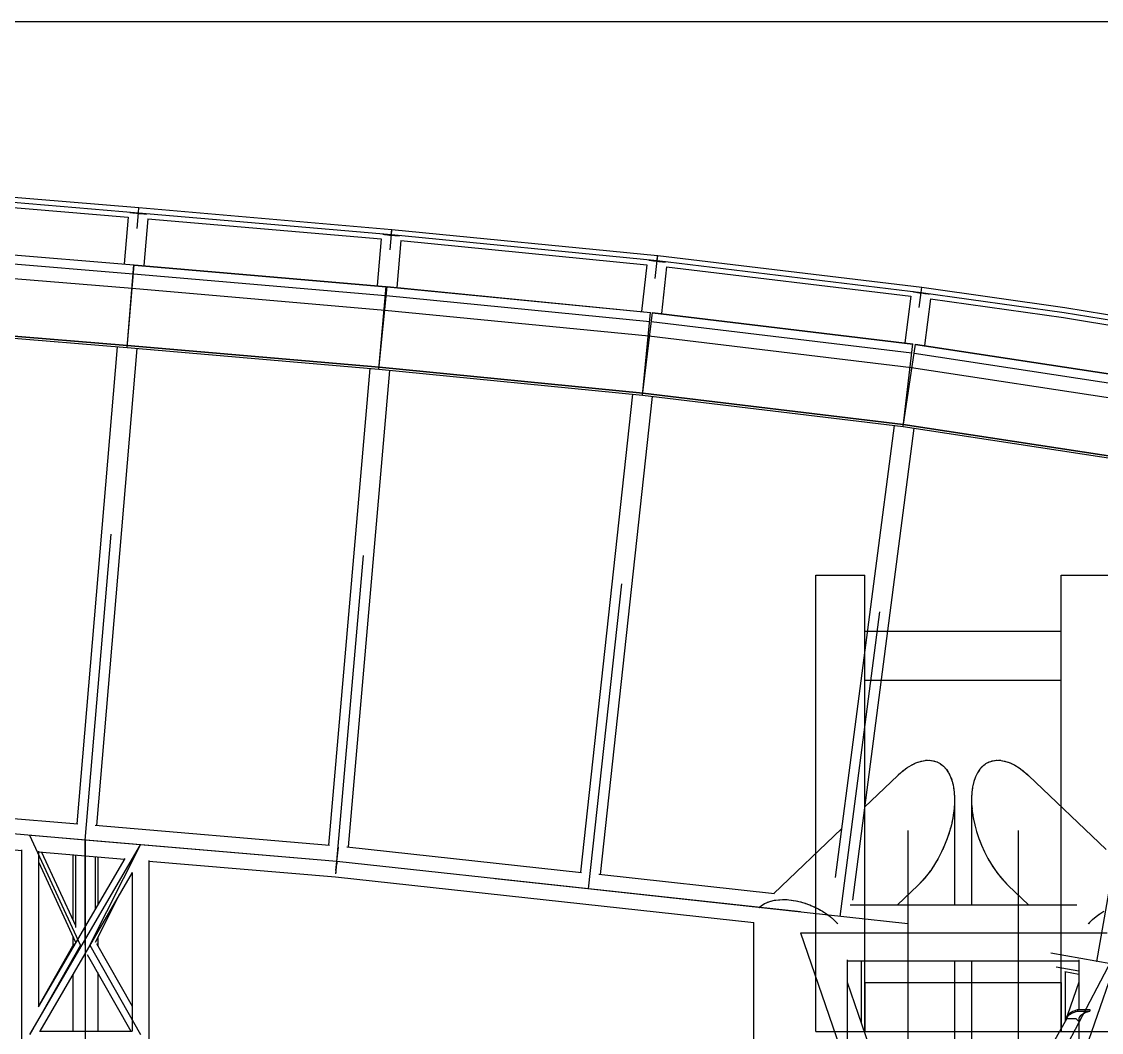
# Model space of a CAD drawing. Header units: millimetres. Extents: x 150209.93 to 150215.05, y 136675.65 to 136679.93.
# Drawn here: x 150213.2547 to 150213.6065, y 136679.6047 to 136679.934 of the extents above; entities that cross this region are included whole.
import ezdxf

# ---------------------------------------------------------------- set-up
doc = ezdxf.new("R2010")
doc.units = ezdxf.units.MM
doc.header["$LTSCALE"] = 0.25
for name, pattern in [('CENTER', [50.8, 31.75, -6.35, 6.35, -6.35]), ('HIDDEN', [9.525, 6.35, -3.175]), ('XKITLINE00', [0])]:
    doc.linetypes.add(name, pattern=pattern)

# ---------------------------------------------------------------- blocks, each defined once
blk = doc.blocks.new('çatıı')
at = {"color": 8, "linetype": 'CENTER'}
for p, q in [((21408.3, 21238.4), (21821.7, 21204)), ((21735, 20182), (21821.7, 21204)), ((21821.7, 21204), (22233.7, 21168.4)), ((22145, 20147.3), (22233.7, 21168.4)), ((22233.7, 21168.4), (22666.7, 21126)), ((21398.3, 21115.3), (21811.3, 21080.9)), ((22555, 20102.6), (22666.7, 21126)), ((22666.7, 21126), (23097, 21074.3)), ((21735, 20182), (21811.3, 21080.9)), ((21811.3, 21080.9), (22223, 21045.4)), ((22965, 20057.8), (23097, 21074.3)), ((23097, 21074.3), (23329.7, 21041.4)), ((22145, 20147.3), (22223, 21045.4)), ((22223, 21045.4), (22653.3, 21003.2)), ((23329.7, 21041.4), (23561.5, 21003.4)), ((21803.4, 20987.7), (21390.7, 21022)), ((22555, 20102.5), (22653.3, 21003.2)), ((22653.3, 21003.2), (23081.1, 20951.8)), ((23382.7, 19984.5), (23561.5, 21003.4)), ((22213.8, 20952.3), (21803.4, 20987.7)), ((22643.2, 20910.2), (22213.8, 20952.3)), ((22965, 20057.8), (23081.1, 20951.8)), ((23081.1, 20951.8), (23540.2, 20881.8)), ((23067.7, 20859.1), (22643.2, 20910.2)), ((23382.7, 19984.5), (23540.2, 20881.8)), ((23524, 20789.5), (23067.7, 20859.1)), ((21735, 20182), (21325, 20216.8)), ((22145, 20147.3), (21325, 20216.8)), ((22145, 20147.3), (21325, 20216.8)), ((23075, 20197.8), (23075, 18543.8)), ((23255, 20197.8), (23255, 18543.8)), ((21645, 19215.5), (21645, 20189.7)), ((21727.5, 20010.8), (21645, 20189.7)), ((21735, 20182), (21735, 19133.8)), ((22145, 20147.3), (21735, 20182)), ((21735, 20010.8), (21735, 20182)), ((21645, 19865.3), (21825, 20174.4)), ((21742.5, 20010.8), (21825, 20174.4)), ((21825, 19215.5), (21825, 20174.4)), ((23075, 20045.8), (22145, 20147.3)), ((22555, 20102.6), (22145, 20147.3)), ((22900, 20064.9), (22145, 20147.3)), ((22900, 20064.9), (22555, 20102.6)), ((23430, 20031), (22900, 19020.3)), ((22900, 20031), (23075, 19525.6)), ((22900, 20031), (23430, 20031)), ((23430, 20031), (23255, 19525.6)), ((21727.5, 20010.8), (21645, 19865.3)), ((21742.5, 20010.8), (21825, 19865.3)), ((23800.5, 19911.3), (23255, 20007)), ((23800.5, 19911.3), (23255, 20007))]:
    blk.add_line(p, q, dxfattribs=at)
at = {"color": 8, "linetype": 'XKITLINE00'}
for p, q in [((21409, 21246.8), (21822.4, 21212.4)), ((21423.7, 21228.7), (21804.9, 21197)), ((21804.9, 21197), (21798.4, 21120.7)), ((21807.9, 21204.6), (21808.3, 21204.6)), ((21808.3, 21204.6), (21810.3, 21204.3)), ((21808.6, 21204.6), (21808.7, 21204.6)), ((21808.7, 21204.6), (21810.6, 21204.3)), ((21810.3, 21204.3), (21812.7, 21203.9)), ((21810.6, 21204.3), (21813, 21203.9)), ((21812.7, 21203.9), (21815.5, 21203.6)), ((21813, 21203.9), (21815.7, 21203.6)), ((21815.5, 21203.6), (21818.5, 21203.3)), ((21815.7, 21203.6), (21818.6, 21203.3)), ((21818.5, 21203.3), (21821.6, 21203)), ((21818.6, 21203.3), (21821.6, 21203)), ((21821.7, 21204), (21821.6, 21203)), ((21821.7, 21204), (21821.6, 21203)), ((21821.6, 21203), (21824.7, 21202.8)), ((21821.6, 21203), (21824.6, 21202.8)), ((21821.7, 21204), (21822.4, 21212.4)), ((21821.7, 21204), (21822.4, 21212.4)), ((21822.4, 21212.4), (22234.5, 21176.8)), ((21824.6, 21202.8), (21827.6, 21202.6)), ((21824.7, 21202.8), (21827.8, 21202.6)), ((21827.6, 21202.6), (21830.3, 21202.5)), ((21827.8, 21202.6), (21830.6, 21202.4)), ((21830.3, 21202.5), (21832.6, 21202.4)), ((21830.6, 21202.4), (21833, 21202.3)), ((21832.6, 21202.4), (21834.6, 21202.4)), ((21833, 21202.3), (21835, 21202.3)), ((21834.6, 21202.4), (21834.7, 21202.4)), ((21835, 21202.3), (21835.4, 21202.3)), ((21837.1, 21194.2), (21830.6, 21117.9)), ((21837, 21194.3), (22217, 21161.5)), ((22216.9, 21161.5), (22210.3, 21085.2)), ((22220, 21169.1), (22220.3, 21169)), ((22220.3, 21169), (22222.3, 21168.7)), ((22220.6, 21169.1), (22220.8, 21169)), ((22220.8, 21169), (22222.7, 21168.7)), ((22222.3, 21168.7), (22224.7, 21168.4)), ((22222.7, 21168.7), (22225, 21168.4)), ((22224.7, 21168.4), (22227.5, 21168)), ((22225, 21168.4), (22227.7, 21168.1)), ((22227.5, 21168), (22230.5, 21167.7)), ((22227.7, 21168.1), (22230.6, 21167.7)), ((22230.5, 21167.7), (22233.6, 21167.4)), ((22230.6, 21167.7), (22233.7, 21167.5)), ((22233.6, 21167.5), (22234.6, 21176.8)), ((22233.6, 21167.4), (22236.8, 21167.2)), ((22233.7, 21167.5), (22234.5, 21176.8)), ((22233.7, 21167.5), (22236.7, 21167.2)), ((22234.6, 21176.8), (22667.5, 21134.4)), ((22236.7, 21167.2), (22239.6, 21167)), ((22236.8, 21167.2), (22239.8, 21167)), ((22239.6, 21167), (22242.3, 21166.9)), ((22239.8, 21167), (22242.6, 21166.8)), ((22242.3, 21166.9), (22244.7, 21166.8)), ((22242.6, 21166.8), (22245.1, 21166.7)), ((22244.7, 21166.8), (22246.6, 21166.8)), ((22245.1, 21166.7), (22247.1, 21166.7)), ((22246.6, 21166.8), (22246.8, 21166.8)), ((22247.1, 21166.7), (22247.4, 21166.7)), ((21401.6, 21153.7), (21814.3, 21119.3)), ((21401.6, 21153.2), (21814.3, 21118.9)), ((22249.1, 21158.5), (22242.5, 21082.2)), ((22249, 21158.5), (22649.8, 21119.2)), ((21400.4, 21138.9), (21813.1, 21104.5)), ((22653, 21127), (22653.3, 21126.9)), ((22653.3, 21126.9), (22655.3, 21126.5)), ((22653.6, 21126.9), (22653.7, 21126.9)), ((22653.7, 21126.9), (22655.7, 21126.5)), ((22655.3, 21126.5), (22657.7, 21126.1)), ((22655.7, 21126.5), (22658, 21126.1)), ((22666.6, 21125), (22667.5, 21134.4)), ((22666.6, 21125), (22667.7, 21134.3)), ((22667.7, 21134.3), (23098, 21082.6)), ((21803.1, 20984.3), (21814.3, 21119.3)), ((21803.1, 20984.3), (21814.7, 21119.3)), ((21814.7, 21119.3), (22225.2, 21083.9)), ((21814.7, 21118.8), (22225.1, 21083.4)), ((22649.7, 21119.2), (22641.4, 21043.1)), ((22657.7, 21126.1), (22660.5, 21125.7)), ((22658, 21126.1), (22660.7, 21125.8)), ((22660.5, 21125.7), (22663.5, 21125.4)), ((22660.7, 21125.8), (22663.6, 21125.4)), ((22663.5, 21125.4), (22666.6, 21125)), ((22663.6, 21125.4), (22666.6, 21125)), ((22665.8, 21118.8), (22665.8, 21118.8)), ((22666, 21120.1), (22666, 21120.1)), ((22666, 21118.8), (22666, 21118.8)), ((22666.1, 21120.1), (22666.1, 21120.1)), ((22666.2, 21121.8), (22666.2, 21121.8)), ((22666.3, 21121.8), (22666.3, 21121.8)), ((22666.6, 21125), (22669.7, 21124.7)), ((22666.6, 21125), (22669.6, 21124.7)), ((22669.6, 21124.7), (22672.5, 21124.5)), ((22669.7, 21124.7), (22672.7, 21124.4)), ((22672.5, 21124.5), (22675.2, 21124.3)), ((22672.7, 21124.4), (22675.5, 21124.2)), ((22681.8, 21115.7), (22673.5, 21039.6)), ((22675.2, 21124.3), (22677.6, 21124.1)), ((22675.5, 21124.2), (22678, 21124.1)), ((22677.6, 21124.1), (22679.5, 21124.1)), ((22678, 21124.1), (22680, 21124)), ((22679.5, 21124.1), (22679.7, 21124.1)), ((22680, 21124), (22680.3, 21124)), ((22681.8, 21115.7), (23080, 21067.9)), ((21813.4, 21104.5), (22223.9, 21069.1)), ((22213.5, 20948.9), (22225.2, 21083.9)), ((22213.5, 20948.9), (22226.7, 21083.7)), ((22226.7, 21083.7), (22656, 21041.6)), ((22226.7, 21083.2), (22656, 21041.2)), ((23083.3, 21075.5), (23083.6, 21075.5)), ((23083.6, 21075.5), (23085.6, 21075)), ((23083.9, 21075.5), (23084.1, 21075.4)), ((23084.1, 21075.4), (23086, 21075)), ((23085.6, 21075), (23088, 21074.6)), ((23086, 21075), (23088.3, 21074.6)), ((23088, 21074.6), (23090.8, 21074.1)), ((23088.3, 21074.6), (23091, 21074.2)), ((23090.8, 21074.1), (23093.8, 21073.7)), ((23091, 21074.2), (23093.9, 21073.7)), ((23093.8, 21073.7), (23096.9, 21073.3)), ((23093.9, 21073.7), (23096.9, 21073.3)), ((23097, 21074.3), (23096.9, 21073.3)), ((23097, 21074.3), (23096.9, 21073.3)), ((23097, 21074.3), (23098.1, 21082.6)), ((23097, 21074.3), (23098, 21082.6)), ((23098.1, 21082.6), (23330.9, 21049.7)), ((22225.3, 21068.9), (22654.6, 21026.9)), ((23079.9, 21067.9), (23070, 20991.9)), ((23096.2, 21067.1), (23096.2, 21067.1)), ((23096.9, 21073.3), (23100, 21072.9)), ((23096.9, 21073.3), (23099.9, 21072.9)), ((23099.9, 21072.9), (23102.8, 21072.6)), ((23100, 21072.9), (23103, 21072.6)), ((23111.9, 21063.7), (23102, 20987.5)), ((23102.8, 21072.6), (23105.5, 21072.4)), ((23103, 21072.6), (23105.8, 21072.3)), ((23105.5, 21072.4), (23107.9, 21072.2)), ((23105.8, 21072.3), (23108.3, 21072.1)), ((23107.9, 21072.2), (23109.8, 21072.1)), ((23108.3, 21072.1), (23110.3, 21072)), ((23109.8, 21072.1), (23110, 21072.1)), ((23110.3, 21072), (23110.6, 21072)), ((23111.9, 21063.7), (23328.4, 21033.1)), ((22642.8, 20906.8), (22656, 21041.6)), ((22642.8, 20906.8), (22658.9, 21041.3)), ((22658.9, 21041.3), (23083.4, 20990.3)), ((22658.9, 21040.9), (23083.4, 20989.8)), ((23330.9, 21049.7), (23563, 21011.7)), ((21390.7, 21022), (21803.4, 20987.7)), ((22657.1, 21026.6), (23081.7, 20975.6)), ((23328.4, 21033.1), (23544.2, 20997.7)), ((21390.4, 21018.8), (21803.1, 20984.5)), ((21390.4, 21018.7), (21803.1, 20984.3)), ((21787, 20985.7), (21721.1, 20208.7)), ((21787, 20985.7), (21721.1, 20208.7)), ((21803.4, 20987.7), (22213.8, 20952.3)), ((22652.4, 20996), (22652.4, 20996)), ((22652.6, 20997.3), (22652.6, 20997.3)), ((22652.6, 20996), (22652.6, 20996)), ((22652.7, 20997.3), (22652.7, 20997.3)), ((23067.2, 20855.9), (23087.6, 20989.7)), ((23067.3, 20855.9), (23083.4, 20990.3)), ((23087.5, 20989.3), (23543.9, 20919.6)), ((23087.6, 20989.7), (23543.9, 20920.1)), ((21819.1, 20982.9), (21753.2, 20206)), ((21819.1, 20982.9), (21753.2, 20206)), ((21803.1, 20984.5), (21803.1, 20984.5)), ((21803.1, 20984.5), (22213.5, 20949)), ((21803.1, 20984.5), (21803.1, 20984.5)), ((21803.1, 20984.3), (22213.5, 20948.9)), ((23085.4, 20975.1), (23541.7, 20905.4)), ((22213.8, 20952.3), (22643.2, 20910.2)), ((22198.6, 20950.2), (22131.1, 20174)), ((22198.6, 20950.2), (22131.2, 20174)), ((22230.7, 20947.2), (22163.2, 20170.9)), ((22230.7, 20947.2), (22163.3, 20170.8)), ((22213.5, 20949), (22642.8, 20907)), ((22213.5, 20949), (22213.5, 20949)), ((22213.5, 20948.9), (22642.8, 20906.8)), ((22626.7, 20908.4), (22541.7, 20129.6)), ((22626.7, 20908.4), (22541.7, 20129.6)), ((22658.8, 20904.9), (22573.8, 20126.1)), ((22658.8, 20904.9), (22573.8, 20126.1)), ((22642.8, 20907), (23067.2, 20855.9)), ((22642.8, 20906.9), (22642.8, 20906.9)), ((22642.8, 20906.8), (23067.3, 20855.8)), ((22643.2, 20910.2), (23067.7, 20859.1)), ((23052.6, 20857.6), (22956.9, 20121.1)), ((23084.6, 20853.1), (22984.7, 20083.9)), ((23067.2, 20855.9), (23067.2, 20855.8)), ((23067.2, 20855.9), (23523.4, 20786.3)), ((23067.2, 20855.9), (23067.3, 20855.9)), ((23067.2, 20855.8), (23523.5, 20786.2)), ((23067.3, 20855.9), (23067.3, 20855.8)), ((23067.7, 20859.1), (23524, 20789.5)), ((23066, 20294), (23073.5, 20299.6)), ((23073.5, 20299.6), (23080.9, 20304.2)), ((23074.2, 20300), (23075, 20300.6)), ((23075, 20300.6), (23078.2, 20302.5)), ((23080.9, 20304.2), (23088.3, 20307.8)), ((23081.6, 20304.5), (23082.5, 20305)), ((23082.5, 20305), (23085.7, 20306.5)), ((23088.3, 20307.8), (23095.6, 20310.3)), ((23089, 20308), (23089.9, 20308.4)), ((23089.9, 20308.4), (23093, 20309.4)), ((23095.6, 20310.3), (23102.7, 20311.8)), ((23096.3, 20310.5), (23097.1, 20310.7)), ((23097.1, 20310.7), (23100.2, 20311.3)), ((23102.7, 20311.8), (23109.5, 20312.1)), ((23103.4, 20311.8), (23104.2, 20312)), ((23104.2, 20312), (23107.1, 20312)), ((23109.5, 20312.1), (23116, 20311.4)), ((23110.1, 20312.1), (23110.9, 20312.1)), ((23110.9, 20312.1), (23113.7, 20311.6)), ((23116, 20311.4), (23122.1, 20309.5)), ((23116.6, 20311.2), (23117.3, 20311.1)), ((23117.3, 20311.1), (23120, 20310.2)), ((23122.1, 20309.5), (23127.8, 20306.6)), ((23122.7, 20309.3), (23123.3, 20309)), ((23123.3, 20309), (23125.8, 20307.7)), ((23127.8, 20306.6), (23132.9, 20302.6)), ((23128.3, 20306.2), (23128.9, 20305.9)), ((23128.9, 20305.9), (23131.1, 20304.1)), ((23132.9, 20302.6), (23137.5, 20297.7)), ((23133.3, 20302.2), (23133.9, 20301.7)), ((23133.9, 20301.7), (23135.8, 20299.5)), ((23197.1, 20302.6), (23192.5, 20297.7)), ((23196.1, 20301.7), (23194.2, 20299.5)), ((23196.1, 20301.7), (23196.7, 20302.2)), ((23197.1, 20302.6), (23202.2, 20306.6)), ((23198.9, 20304.1), (23201.1, 20305.9)), ((23201.1, 20305.9), (23201.7, 20306.2)), ((23202.2, 20306.6), (23207.9, 20309.5)), ((23204.2, 20307.7), (23206.7, 20309)), ((23206.7, 20309), (23207.3, 20309.3)), ((23207.9, 20309.5), (23214, 20311.4)), ((23210, 20310.2), (23212.7, 20311.1)), ((23212.7, 20311.1), (23213.4, 20311.2)), ((23214, 20311.4), (23220.4, 20312.1)), ((23216.3, 20311.6), (23219.1, 20312.1)), ((23219.1, 20312.1), (23219.8, 20312.1)), ((23220.4, 20312.1), (23227.3, 20311.8)), ((23222.9, 20312), (23225.8, 20312)), ((23225.8, 20312), (23226.6, 20311.8)), ((23227.3, 20311.8), (23234.4, 20310.3)), ((23229.8, 20311.3), (23232.9, 20310.7)), ((23232.9, 20310.7), (23233.7, 20310.5)), ((23234.4, 20310.3), (23241.6, 20307.8)), ((23237, 20309.4), (23240.1, 20308.4)), ((23240.1, 20308.4), (23241, 20308)), ((23241.6, 20307.8), (23249.1, 20304.2)), ((23244.3, 20306.5), (23247.5, 20305)), ((23247.5, 20305), (23248.4, 20304.5)), ((23249.1, 20304.2), (23256.5, 20299.6)), ((23251.8, 20302.5), (23255, 20300.6)), ((23255, 20300.6), (23255.8, 20300)), ((23256.5, 20299.6), (23264, 20294)), ((23004.4, 20235.8), (23058.6, 20287.5)), ((23058.6, 20287.5), (23066, 20294)), ((23059.3, 20288.1), (23060.1, 20288.9)), ((23060.1, 20288.9), (23063.3, 20291.6)), ((23066.7, 20294.5), (23067.5, 20295.2)), ((23067.5, 20295.2), (23070.7, 20297.6)), ((23137.5, 20297.7), (23141.5, 20291.7)), ((23137.9, 20297.1), (23138.4, 20296.5)), ((23138.4, 20296.5), (23140, 20293.9)), ((23141.5, 20291.7), (23144.8, 20284.9)), ((23141.8, 20291.1), (23142.2, 20290.4)), ((23142.2, 20290.4), (23143.6, 20287.4)), ((23144.8, 20284.9), (23147.4, 20277.2)), ((23145, 20284.1), (23145.4, 20283.4)), ((23145.4, 20283.4), (23146.5, 20280.1)), ((23185.2, 20284.9), (23182.5, 20277.2)), ((23184.6, 20283.4), (23183.5, 20280.1)), ((23184.9, 20284.1), (23184.6, 20283.4)), ((23188.5, 20291.7), (23185.2, 20284.9)), ((23187.8, 20290.4), (23186.4, 20287.4)), ((23188.2, 20291.1), (23187.8, 20290.4)), ((23192.5, 20297.7), (23188.5, 20291.7)), ((23191.6, 20296.5), (23190, 20293.9)), ((23192.1, 20297.1), (23191.6, 20296.5)), ((23259.3, 20297.6), (23262.5, 20295.2)), ((23262.5, 20295.2), (23263.3, 20294.5)), ((23264, 20294), (23271.4, 20287.5)), ((23266.7, 20291.6), (23269.9, 20288.9)), ((23269.9, 20288.9), (23270.7, 20288.1)), ((23271.4, 20287.5), (23398.3, 20166.5)), ((23147.4, 20277.2), (23149.4, 20268.8)), ((23147.6, 20276.4), (23147.9, 20275.5)), ((23147.9, 20275.5), (23148.7, 20272)), ((23149.4, 20268.8), (23150.7, 20259.6)), ((23149.5, 20267.9), (23149.7, 20266.9)), ((23149.7, 20266.9), (23150.2, 20263.1)), ((23180.6, 20268.8), (23179.3, 20259.6)), ((23180.3, 20266.9), (23179.8, 20263.1)), ((23180.5, 20267.9), (23180.3, 20266.9)), ((23182.5, 20277.2), (23180.6, 20268.8)), ((23182.1, 20275.5), (23181.3, 20272)), ((23182.3, 20276.4), (23182.1, 20275.5)), ((23150.7, 20259.6), (23151.2, 20249.9)), ((23150.7, 20258.7), (23150.8, 20257.7)), ((23150.8, 20257.7), (23151, 20253.7)), ((23151.2, 20249.9), (23151, 20239.7)), ((23151.2, 20247.8), (23151, 20243.7)), ((23151.2, 20248.9), (23151.2, 20247.8)), ((23151.2, 20247.8), (23151.2, 20076.6)), ((23179.3, 20259.6), (23178.8, 20249.9)), ((23178.8, 20249.9), (23179, 20239.7)), ((23178.8, 20248.9), (23178.8, 20247.8)), ((23178.8, 20247.8), (23178.8, 20076.6)), ((23178.8, 20247.8), (23178.9, 20243.7)), ((23179.2, 20257.7), (23179, 20253.7)), ((23179.3, 20258.7), (23179.2, 20257.7)), ((21341.2, 20240.9), (21723, 20208.5)), ((23151, 20239.7), (23150, 20229)), ((23150.8, 20237.5), (23150.4, 20233.2)), ((23150.9, 20238.6), (23150.8, 20237.5)), ((23179, 20239.7), (23180, 20229)), ((23179.1, 20238.6), (23179.2, 20237.5)), ((23179.2, 20237.5), (23179.6, 20233.2)), ((23148.3, 20218.1), (23146, 20207)), ((23147.9, 20215.8), (23146.9, 20211.4)), ((23148.1, 20217), (23147.9, 20215.8)), ((23150, 20229), (23148.3, 20218.1)), ((23149.7, 20226.8), (23149, 20222.4)), ((23149.8, 20227.9), (23149.7, 20226.8)), ((23180, 20229), (23181.6, 20218.1)), ((23180.1, 20227.9), (23180.3, 20226.8)), ((23180.3, 20226.8), (23181, 20222.4)), ((23181.6, 20218.1), (23184, 20207)), ((23181.9, 20217), (23182.1, 20215.8)), ((23182.1, 20215.8), (23183.1, 20211.4)), ((21751.3, 20206.2), (22133, 20173.8)), ((22856.9, 20095.2), (22967.2, 20200.3)), ((23142.9, 20195.8), (23139.2, 20184.6)), ((23142.5, 20194.6), (23142.2, 20193.5)), ((23146, 20207), (23142.9, 20195.8)), ((23145.4, 20204.7), (23144.1, 20200.2)), ((23145.7, 20205.8), (23145.4, 20204.7)), ((23184, 20207), (23187.1, 20195.8)), ((23184.3, 20205.8), (23184.6, 20204.7)), ((23184.6, 20204.7), (23185.9, 20200.2)), ((23187.1, 20195.8), (23190.8, 20184.6)), ((23187.5, 20194.6), (23187.8, 20193.5)), ((21322.8, 20191.5), (21631.3, 20165.3)), ((23139.2, 20184.6), (23134.9, 20173.5)), ((23138.4, 20182.3), (23136.6, 20177.9)), ((23138.8, 20183.4), (23138.4, 20182.3)), ((23142.2, 20193.5), (23140.7, 20189)), ((23187.8, 20193.5), (23189.3, 20189)), ((23190.8, 20184.6), (23195.1, 20173.5)), ((23191.2, 20183.4), (23191.6, 20182.3)), ((23191.6, 20182.3), (23193.4, 20177.9)), ((21631.3, 20166.1), (21631.3, 19215.5)), ((21658.6, 20164), (21658.6, 19910.5)), ((21658.6, 20163), (21798.8, 20151.1)), ((21663.8, 20162.6), (21718.9, 20043.1)), ((22145, 20147.3), (22147, 20170.7)), ((22145, 20147.3), (22147.5, 20170.6)), ((22161.4, 20171), (22543.7, 20129.3)), ((23130, 20162.7), (23124.5, 20152.2)), ((23128.9, 20160.5), (23126.7, 20156.3)), ((23129.4, 20161.6), (23128.9, 20160.5)), ((23134.9, 20173.5), (23130, 20162.7)), ((23133.9, 20171.2), (23131.9, 20166.9)), ((23134.4, 20172.4), (23133.9, 20171.2)), ((23195.1, 20173.5), (23200, 20162.7)), ((23195.6, 20172.4), (23196.1, 20171.2)), ((23196.1, 20171.2), (23198.1, 20166.9)), ((23200, 20162.7), (23205.5, 20152.2)), ((23200.6, 20161.6), (23201.1, 20160.5)), ((23201.1, 20160.5), (23203.3, 20156.3)), ((21799.4, 20152.2), (21658.5, 19910.4)), ((21658.6, 20146.5), (21719, 20015.7)), ((21714.7, 20158.3), (21714.7, 20052.2)), ((21718.9, 20157.9), (21718.9, 20039.6)), ((21751.1, 20155.2), (21751.1, 20069.3)), ((21755.3, 20154.8), (21755.3, 20076.5)), ((21838.6, 20148.7), (21838.6, 19215.5)), ((21838.6, 20147.8), (22142.5, 20122)), ((22143.4, 20132.4), (22145, 20147.3)), ((22143.7, 20132.4), (22144.7, 20143.3)), ((22145, 20147.3), (22144.7, 20143.3)), ((22145.4, 20152.1), (22145.5, 20152.1)), ((22145.4, 20151.9), (22145.5, 20151.9)), ((23118.6, 20142.1), (23112.3, 20132.6)), ((23124.5, 20152.2), (23118.6, 20142.1)), ((23123.3, 20150.1), (23120.9, 20146)), ((23123.9, 20151.2), (23123.3, 20150.1)), ((23205.5, 20152.2), (23211.4, 20142.1)), ((23206.1, 20151.2), (23206.7, 20150.1)), ((23206.7, 20150.1), (23209.1, 20146)), ((23211.4, 20142.1), (23217.7, 20132.6)), ((21811.3, 20129.2), (21661, 19871)), ((21811.3, 20129.4), (21811.3, 19871)), ((22143, 20129.4), (22142.8, 20126.9)), ((22143.4, 20132.4), (22143, 20129.4)), ((22143.3, 20126.8), (22143.7, 20132.4)), ((22571.9, 20126.3), (22858.1, 20095)), ((23105.6, 20123.7), (23098.6, 20115.5)), ((23112.3, 20132.6), (23105.6, 20123.7)), ((23110.9, 20130.7), (23108.1, 20127.1)), ((23111.6, 20131.7), (23110.9, 20130.7)), ((23117.3, 20140.1), (23114.7, 20136.3)), ((23118, 20141.2), (23117.3, 20140.1)), ((23212, 20141.2), (23212.7, 20140.1)), ((23212.7, 20140.1), (23215.3, 20136.3)), ((23217.7, 20132.6), (23224.4, 20123.7)), ((23218.4, 20131.7), (23219.1, 20130.7)), ((23219.1, 20130.7), (23221.9, 20127.1)), ((23224.4, 20123.7), (23231.4, 20115.5)), ((22142.5, 20122), (22824, 20047.7)), ((23058.3, 20076.6), (23091.4, 20108.1)), ((23098.6, 20115.5), (23091.4, 20108.1)), ((23094.1, 20110.9), (23097.1, 20113.9)), ((23097.9, 20114.8), (23097.1, 20113.9)), ((23104.2, 20122), (23101.2, 20118.6)), ((23104.9, 20122.9), (23104.2, 20122)), ((23225.1, 20122.9), (23225.8, 20122)), ((23225.8, 20122), (23228.8, 20118.6)), ((23231.4, 20115.5), (23238.6, 20108.1)), ((23232.1, 20114.8), (23232.9, 20113.9)), ((23232.9, 20113.9), (23235.9, 20110.9)), ((23238.6, 20108.1), (23271.7, 20076.6)), ((21790.7, 20093.7), (21751.1, 20015.3)), ((22832.8, 20072.2), (22832.4, 20071.7)), ((22832.8, 20072.2), (22836.6, 20075.4)), ((22833.1, 20072.5), (22833, 20072.4)), ((22833.1, 20072.5), (22834.4, 20073.6)), ((22833.1, 20072.5), (22833.9, 20073.2)), ((22836.6, 20075.4), (22836.9, 20075.6)), ((22836.9, 20075.6), (22841.1, 20078.3)), ((22836.9, 20075.6), (22837, 20075.7)), ((22837, 20075.7), (22838.5, 20076.6)), ((22841.1, 20078.3), (22846.1, 20080.6)), ((22841.4, 20078.4), (22841.5, 20078.5)), ((22841.5, 20078.5), (22843.1, 20079.2)), ((22846.1, 20080.6), (22851.7, 20082.5)), ((22846.4, 20080.7), (22846.6, 20080.8)), ((22846.6, 20080.8), (22848.3, 20081.4)), ((22851.7, 20082.5), (22857.7, 20083.9)), ((22852, 20082.6), (22852.2, 20082.7)), ((22852.2, 20082.7), (22854, 20083.1)), ((22857.7, 20083.9), (22864.1, 20084.8)), ((22858, 20084), (22858.2, 20084)), ((22858.2, 20084), (22860.2, 20084.3)), ((22864.1, 20084.8), (22870.8, 20085.2)), ((22864.5, 20084.8), (22864.7, 20084.8)), ((22864.7, 20084.8), (22866.8, 20084.9)), ((22870.8, 20085.2), (22877.9, 20085)), ((22871.3, 20085.2), (22871.5, 20085.2)), ((22871.5, 20085.2), (22873.7, 20085.1)), ((22877.9, 20085), (22885.1, 20084.3)), ((22878.3, 20085), (22878.5, 20085)), ((22878.5, 20085), (22880.9, 20084.7)), ((22885.1, 20084.3), (22892.5, 20083.1)), ((22885.6, 20084.3), (22885.8, 20084.2)), ((22885.8, 20084.2), (22888.3, 20083.8)), ((22892.5, 20083.1), (22900, 20081.4)), ((22893, 20083), (22893.2, 20083)), ((22893.2, 20083), (22895.8, 20082.4)), ((22900, 20081.4), (22907.5, 20079.3)), ((22900.4, 20081.3), (22900.7, 20081.3)), ((22900.7, 20081.3), (22903.3, 20080.5)), ((22907.5, 20079.3), (22914.9, 20076.6)), ((22907.9, 20079.1), (22908.1, 20079)), ((22908.1, 20079), (22910.9, 20078)), ((22914.9, 20076.6), (22922.1, 20073.5)), ((22915.2, 20076.4), (22915.5, 20076.3)), ((22915.5, 20076.3), (22918.3, 20075.1)), ((22922.1, 20073.5), (22929.2, 20070)), ((22922.5, 20073.3), (22922.8, 20073.2)), ((22922.8, 20073.2), (22925.6, 20071.8)), ((22981.3, 20076.6), (23350.5, 20076.6)), ((22929.2, 20070), (22935.9, 20066.2)), ((22929.5, 20069.8), (22929.8, 20069.7)), ((22929.8, 20069.7), (22932.6, 20068.1)), ((22935.9, 20066.2), (22942.3, 20062)), ((22936.2, 20066), (22936.5, 20065.8)), ((22936.5, 20065.8), (22939.2, 20064)), ((22942.3, 20062), (22948.3, 20057.4)), ((22942.6, 20061.7), (22942.9, 20061.6)), ((22942.9, 20061.6), (22945.5, 20059.6)), ((22948.3, 20057.4), (22953.9, 20052.7)), ((22948.6, 20057.2), (22948.9, 20057)), ((22948.9, 20057), (22951.3, 20054.9)), ((23376.1, 20052.7), (23381.7, 20057.4)), ((23378.7, 20054.9), (23381.1, 20057)), ((23381.1, 20057), (23381.4, 20057.2)), ((23381.7, 20057.4), (23387.7, 20062)), ((23384.5, 20059.6), (23387.1, 20061.6)), ((23387.1, 20061.6), (23387.4, 20061.7)), ((23387.7, 20062), (23394.1, 20066.2)), ((22823.8, 20047.7), (22823.8, 19282.8)), ((22953.9, 20052.7), (22958.9, 20047.7)), ((22954.1, 20052.5), (22954.4, 20052.2)), ((22954.4, 20052.2), (22956.6, 20050)), ((22958.9, 20047.7), (22960.9, 20045.4)), ((22959.1, 20047.5), (22959.3, 20047.2)), ((22959.3, 20047.2), (22960.9, 20045.4)), ((23370.7, 20047.2), (23369, 20045.4)), ((23371.1, 20047.7), (23369.1, 20045.4)), ((23370.9, 20047.5), (23370.7, 20047.2)), ((23371.1, 20047.7), (23376.1, 20052.7)), ((23375.6, 20052.2), (23373.4, 20050)), ((23375.6, 20052.2), (23375.9, 20052.5)), ((21714.7, 20025), (21714.7, 20010.4)), ((21755.3, 20023.6), (21755.3, 20010.4)), ((21716.2, 20013.1), (21658.6, 19911.6)), ((21753.5, 20013.6), (21811.3, 19911.6)), ((21738.4, 19995.9), (21809.2, 19871)), ((22976.2, 19986.9), (22976.2, 19282.8)), ((22976.2, 19985.3), (23353.8, 19985.3)), ((22998.8, 19985.4), (22998.8, 19885.2)), ((23151.2, 19985.4), (23151.2, 19548.5)), ((23178.8, 19985.4), (23178.8, 19601.1)), ((23353.8, 19986.9), (23353.8, 19905.9)), ((21755.3, 19966.1), (21755.3, 19871)), ((23316.6, 19975.5), (23353.8, 19969)), ((23331, 19967.8), (23353.8, 19963.8)), ((23331.2, 19967.8), (23331.2, 19886.6)), ((21714.7, 19963.3), (21714.7, 19871)), ((22976.2, 19950.5), (23077, 19659.4)), ((23353.8, 19950.5), (23335.4, 19897.4)), ((23334.1, 19895.4), (23333.7, 19893.8)), ((23335.1, 19897), (23334.1, 19895.4)), ((23336.6, 19898.6), (23335.1, 19897)), ((23336.6, 19896.2), (23335.1, 19894.6)), ((23336.6, 19898.6), (23338.6, 19900.2)), ((23336.6, 19896.2), (23338.6, 19897.8)), ((23338.6, 19900.2), (23341.1, 19901.7)), ((23338.6, 19897.8), (23341.1, 19899.3)), ((23341.1, 19901.7), (23344.1, 19903.2)), ((23341.1, 19899.3), (23344.1, 19900.8)), ((23344.1, 19903.2), (23347.6, 19904.6)), ((23344.1, 19900.8), (23347.6, 19902.2)), ((23347.6, 19904.6), (23351.5, 19905.9)), ((23347.6, 19904.6), (23347.6, 19902.2)), ((23347.6, 19902.2), (23351.5, 19903.5)), ((23351.5, 19905.9), (23371.5, 19906)), ((23351.5, 19905.9), (23351.5, 19903.5)), ((23351.5, 19903.5), (23371.5, 19903.6)), ((23356.6, 19896.3), (23355.1, 19894.7)), ((23356.6, 19896.3), (23358.6, 19897.9)), ((23358.6, 19897.9), (23361.1, 19899.4)), ((23361.1, 19899.4), (23364.1, 19900.9)), ((23364.1, 19900.9), (23367.6, 19902.3)), ((23367.6, 19902.3), (23371.5, 19903.6)), ((23371.5, 19906), (23371.5, 19903.6)), ((23333.8, 19891.2), (23302.2, 19834.6)), ((23333.7, 19892.5), (23332.4, 19888.8)), ((23333.7, 19893.8), (23333.7, 19891.3)), ((23334.1, 19893), (23333.7, 19891.3)), ((23333.7, 19891.3), (23333.7, 19891.1)), ((23333.8, 19891.2), (23348.8, 19891.2)), ((23335.1, 19894.6), (23334.1, 19893)), ((23348.8, 19891.2), (23353.8, 19886.4)), ((23354.1, 19893.1), (23353.7, 19891.4)), ((23353.7, 19891.4), (23353.8, 19890.3)), ((23353.8, 19891.7), (23353.8, 19802)), ((23353.8, 19886.4), (23353.8, 19802)), ((23353.8, 19886.4), (23353.8, 19886.1)), ((23355.1, 19894.7), (23354.1, 19893.1)), ((21660.6, 19871), (21811.5, 19871))]:
    blk.add_line(p, q, dxfattribs=at)
at = {"color": 5, "linetype": 'XKITLINE00'}
for p, q in [((22925, 20160.1), (22925, 20613.6)), ((22925, 20613.6), (23005, 20613.6)), ((23005, 20491.2), (23005, 20613.6)), ((23325, 20236.4), (23325, 20613.6)), ((23325, 20613.6), (23405, 20613.6)), ((23005, 20522.3), (23005, 20522.3)), ((23005, 20491.2), (23005, 20522.3)), ((23005, 20522.3), (23325, 20522.3)), ((23005, 20522.3), (23009, 20522.3)), ((23009, 20522.3), (23041.6, 20522.3)), ((23041.6, 20522.3), (23325, 20522.3)), ((23325, 20442.3), (23325, 20522.3)), ((23005, 20240.4), (23005, 20491.2)), ((23005, 20421.1), (23005, 20491.2)), ((23005, 19950.3), (23005, 20442.3)), ((23005, 20442.3), (23031.2, 20442.3)), ((23005, 20442.3), (23325, 20442.3)), ((23005, 20442.3), (23031.2, 20442.3)), ((23031.2, 20442.3), (23325, 20442.3)), ((23031.2, 20442.3), (23325, 20442.3)), ((23325, 20236.4), (23325, 20442.3)), ((23325, 20442.3), (23325, 20442.3)), ((23325, 20421.1), (23325, 20442.3)), ((23005, 19950.3), (23005, 20236.4)), ((23005, 19870.3), (23005, 20236.4)), ((23325, 19950.3), (23325, 20236.4)), ((23325, 19870.3), (23325, 20236.4)), ((22925, 19870.3), (22925, 20160.1)), ((23005, 19950.3), (23325, 19950.3)), ((23005, 19950.3), (23151.2, 19950.3)), ((23005, 19950.3), (23005, 19870.3)), ((23005, 19950.3), (23151.2, 19950.3)), ((23151.2, 19950.3), (23178.8, 19950.3)), ((23151.2, 19950.3), (23178.8, 19950.3)), ((23178.8, 19950.3), (23325, 19950.3)), ((23325, 19950.3), (23325, 19870.3)), ((22925, 19870.3), (23005, 19870.3)), ((23005, 19870.3), (23178.8, 19870.3)), ((23178.8, 19870.3), (23325, 19870.3)), ((23325, 19870.3), (23405, 19870.3))]:
    blk.add_line(p, q, dxfattribs=at)
at = {"color": 241, "linetype": 'XKITLINE00'}
blk.add_line((23005, 20236.4), (23005, 20240.4), dxfattribs=at)
blk.add_line((23005, 20236.4), (23005, 20240.4), dxfattribs=at)
at = {"color": 241, "linetype": 'HIDDEN'}
blk.add_line((23005, 19870.3), (23005, 19870.3), dxfattribs=at)
at = {"color": 8, "linetype": 'XKITLINE00'}
for centre in [(21821.7, 21204), (21821.7, 21204), (21821.7, 21204), (22233.7, 21168.4), (22233.7, 21168.4), (22233.7, 21168.4), (22666.7, 21126), (22666.7, 21126), (22666.7, 21126), (21811.3, 21080.9), (21811.3, 21080.9), (21811.3, 21080.9), (23097, 21074.3), (23097, 21074.3), (23097, 21074.3), (22223, 21045.4), (22223, 21045.4), (22223, 21045.4), (23329.7, 21041.4), (23329.7, 21041.4), (22653.3, 21003.2), (22653.3, 21003.2), (22653.3, 21003.2), (21803.4, 20987.7), (21803.4, 20987.7), (22213.8, 20952.3), (22213.8, 20952.3), (23081.1, 20951.8), (23081.1, 20951.8), (23081.1, 20951.8), (22643.2, 20910.2), (22643.2, 20910.2), (23067.7, 20859.1), (23067.7, 20859.1), (23075, 20197.8), (23255, 20197.8), (21645, 20189.7), (21645, 20189.7), (21735, 20182), (21735, 20182), (21735, 20182), (21735, 20182), (21735, 20182), (21735, 20182), (21735, 20182), (21825, 20174.4), (21825, 20174.4), (21825, 20174.4), (22145, 20147.3), (22145, 20147.3), (22145, 20147.3), (22145, 20147.3), (22145, 20147.3), (22145, 20147.3), (22145, 20147.3), (22145, 20147.3), (22145, 20147.3), (22555, 20102.6), (22555, 20102.6), (22555, 20102.6), (22555, 20102.6), (22555, 20102.5), (22900, 20064.9), (22900, 20064.9), (22965, 20057.8), (22965, 20057.8), (23075, 20045.8), (22900, 20031), (22900, 20031), (21727.5, 20010.8), (21727.5, 20010.8), (21735, 20010.8), (21742.5, 20010.8), (21742.5, 20010.8), (23255, 20007), (23255, 20007), (23382.7, 19984.5), (23382.7, 19984.5)]:
    blk.add_circle(centre, 0.05, dxfattribs=at)

msp = doc.modelspace()

# ---------------------------------------------------------------- linework, layer by layer
msp.add_lwpolyline([(150209.92514, 136679.93402), (150214.98319, 136679.93402), (150214.98319, 136675.65285), (150209.92514, 136675.65285)], close=True)

# ---------------------------------------------------------------- block references
at = {"xscale": 0.0002000170049888334, "yscale": 0.0002000170049888334, "zscale": 0.0002000170049888334}
msp.add_blockref('çatıı', (150208.92807, 136675.63059), dxfattribs=at)

doc.saveas('drawing.dxf')
